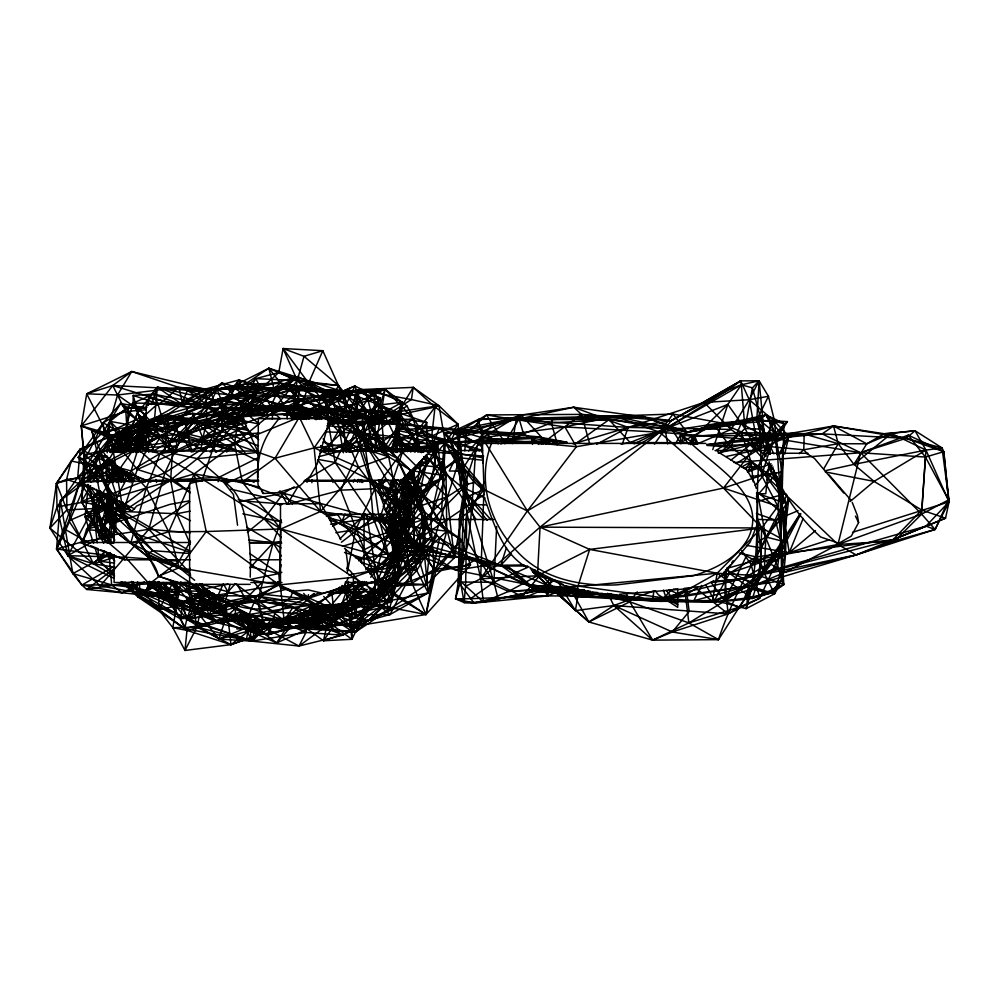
<?xml version="1.0" encoding="UTF-8"?>
<svg xmlns="http://www.w3.org/2000/svg" width="999" height="999" viewBox="0 0 999 999"><rect width="100%" height="100%" fill="white"/><g stroke="black" fill="none" stroke-linecap="round" stroke-linejoin="round"><path stroke-width="1.5" d="M481.543 449.475L475.699 450.574L464.697 485.014L459.503 518.493L460.489 581.306L483.391 602.01L544.43 589.21C599.812 598.826 656.143 601.985 712.299 602.197C736.688 599.65 763.711 601.036 783.815 584.515L777.672 566.92L780.968 538.523L783.978 423.439L765.933 414.922L758.928 419.368L687.087 432.305L670.229 426.61L609.015 419.642L551.411 422.827L518.743 417.457L483.179 430.931L475.699 450.574L471.615 510.252L468.244 542.957L458.329 582.005L455.532 598.801L464.048 602.534L483.391 602.01L508.541 591.433L539.123 590.109L575.624 596.515L660.501 601.373L714.497 600.449L746.203 608.641C760.788 562.562 755.344 513.848 758.478 466.333L787.412 421.603L770.591 420.654L741.233 423.464L687.087 432.305L642.707 416.433L609.015 419.642L552.26 419.48L518.743 417.457L478.321 419.493L456.131 430.032L451.223 440.172L464.697 485.014L460.489 581.306L464.048 602.534L474.1 603.134L547.452 595.953L569.954 586.788M191.059 597.976L251.91 632.092L276.76 642.919L361.151 605.069L361.176 595.804M426.71 454.557L426.698 462.212L420.554 488.661L413.923 500.749M426.71 451.498L426.773 422.44L396.503 411.95L356.918 409.528L323.626 392.22L268.856 368.244L233.691 385.939L210.389 390.559L112.762 385.527L86.726 393.818L81.306 425.924L84.952 468.756L81.518 501.723L103.709 543.206M372.639 596.927L372.652 592.569M339.847 586.888L356.331 606.368L356.231 616.833L354.895 618.206L324.263 628.396L249.076 614.51L200.724 589.785L147.377 554.045L124.226 518.981L106.743 489.173L94.543 464.298L97.877 452.584L110.914 436.6L162.437 416.196L193.581 418.681L239.935 407.929L308.591 383.092L338.436 385.452L396.79 458.066L409.827 469.742L424.65 512.524L430.806 536.925L404.358 567.02L354.895 618.206L314.635 605.057L256.693 595.928L213.661 595.704L158.466 576.173L147.377 554.045L152.872 550.674L189.972 553.483M112.2 497.19L114.161 524.975M257.779 477.709L258.379 418.581L329.782 418.581L317.158 464.023L310.352 475.986L299.313 486.363L277.223 492.682L263.736 493.469L262.749 493.281L261.588 490.546M294.318 616.383L300.974 624.412L323.489 640.771L351.96 639.298L352.073 631.156C380.057 590.796 401.86 546.053 412.013 497.789L402.272 480.282M131.194 445.442L128.097 445.666L119.718 452.51L123.589 434.702L133.117 403.097L133.242 395.429L153.609 394.143L203.209 403.821L221.716 415.384L342.045 391.483L374.225 390.309L402.447 402.185L396.441 452.41L394.493 443.369L423.913 451.698L417.694 452.06M464.048 602.534L465.609 586.301L466.808 512.037L464.685 497.827L460.439 446.903L456.131 430.032L518.743 417.457L523.488 433.778L541.858 444.293M478.321 419.493L482.217 437.762L484.016 489.522L466.808 512.037L480.631 578.808L483.391 602.01L544.43 589.21L575.624 596.515L671.078 598.925L712.299 602.197L744.405 598.301L752.322 598.488L783.815 584.515L780.968 538.523L782.142 472.028L784.128 437.325L765.933 414.922L687.087 432.305L614.56 416.021L478.321 419.493L477.147 425.437L451.223 440.172L464.685 497.827L459.503 518.493L458.329 582.005L474.1 603.134C515.834 590.659 559.989 599.65 602.584 593.381M621.016 444.118L630.132 442.507L680.544 442.694L687.087 432.305L713.973 424.687L741.233 423.464L765.933 414.922C784.315 439.91 772.264 476.024 786.4 503.571C783.503 533.291 791.32 567.207 774.562 593.818L746.203 608.641L749.163 585.839L781.68 580.731L783.815 584.515L759.952 575.836L717.182 573.189L589.647 549.413L540.047 527.16L527.372 510.914L482.217 437.762L456.131 430.032M111.676 497.689L111.314 513.748L114.261 520.966M375.237 579.695L374.725 599.65L334.765 618.306L285.502 629.994L259.303 634.665L230.956 644.642L184.977 650.461L172.815 627.672L158.966 609.852L145.217 594.355L149.488 581.243M807.679 454.32L803.783 449.775L804.183 434.003L833.541 426.011L884.277 433.741L905.993 438.361L942.045 447.927L943.793 451.673L949.05 501.835L945.541 518.206L892.969 539.685L742.057 578.858L652.809 599.887L531.743 587.512L474.562 560.414L392.719 543.706L500.761 565.297L547.227 585.389L571.041 591.808L584.54 589.86M272.377 419.243L272.615 410.177L255.769 378.646L221.378 407.267L194.106 420.329L155.519 429.607L110.914 436.6L91.733 430.781L106.743 489.173L115.634 531.793L149.725 558.191L179.258 567.732L279.171 584.939L354.895 618.206L384.802 596.815L420.242 561.251L425.137 529.158L424.65 512.524L396.79 458.066L378.758 440.072L361.95 414.173L308.591 383.092L278.783 372.502L255.769 378.646L239.935 407.929L234.515 443.968L242.345 482.142L280.906 528.983L353.296 577.322L384.802 596.815L398.514 561.251L402.485 523.913L409.827 469.742L378.758 440.072L334.478 418.569L299.313 417.132L234.515 443.968L194.181 473.888L116.933 496.765L106.768 517.932C118.019 543.319 151.636 547.377 158.466 576.173L200.724 589.785L284.128 620.466L356.331 606.368L372.902 607.28L404.358 567.02L425.674 541.583L430.806 536.925L421.228 512.524L396.79 458.066L364.485 442.132L352.285 425.786L338.436 385.452L322.814 350.699L283.092 348.539L278.783 372.502L239.935 407.929L221.378 407.267L193.581 418.681L138.224 448.414L106.269 464.373L106.743 489.173L149.725 558.191L147.377 554.045L189.036 572.702L190.709 575.149M400.661 521.853L398.838 574.2M113.137 543.456L110.864 541.321L111.963 505.457L105.045 493.606M115.634 531.793L116.933 496.765L106.269 464.373L91.733 430.781L122.24 436.938L138.224 448.414L160.115 453.534L194.181 473.888L280.906 528.983L279.171 584.939L256.693 595.928L249.076 614.51L200.724 589.785L196.541 583.678M396.178 452.435L397.277 416.233L402.447 402.185L379.645 405.045L340.809 427.235L326.835 450.437L324.475 452.335M120.479 518.693L120.941 506.406L122.365 501.973M539.123 590.109L717.182 573.189L752.322 598.488L759.952 575.836L761.738 527.971L777.896 506.343L782.142 472.028L775.099 433.241L765.933 414.922M250.225 577.16L250.574 560.764L249.263 539.984C245.479 519.368 243.656 494.617 224.201 482.03C213.586 477.784 200.424 480.644 189.61 483.591L189.61 584.353L250.237 584.353M769.705 454.37L769.867 450.512L715.034 450.512M114.211 525.736L111.089 515.509L106.231 508.104L106.818 494.805M336.513 604.645L361.151 605.069L361.563 595.904M530.182 567.782L532.679 571.74L588.861 621.977L652.634 640.134L718.493 639.635L757.891 578.009L764.36 570.104L765.833 536.962L757.542 493.331M496.653 526.498L493.931 582.292L497.839 597.664L524.5 597.639L544.43 589.21L547.452 595.953L551.223 579.632M107.005 542.844L81.518 501.723L84.078 454.632L81.306 425.924L112.762 385.527L131.731 371.528L210.389 390.559L280.544 383.092L355.482 395.567L400.187 413.286L421.541 452.697M164.997 451.835L165.572 441.258L168.843 423.551L246.778 423.551M281.456 520.029L273.139 542.869L257.467 601.685L264.535 626.41L355.681 631.93L426.286 584.602L454.37 557.904L441.695 509.852L445.304 442.632L438.973 405.694L413.236 387.375L358.079 389.685L286.238 408.641L202.697 437.649L173.551 451.76M465.609 586.301L480.631 578.808L508.541 591.433L537.425 575.786L540.047 527.16L659.727 432.267L672.976 414.036L721.028 422.952L760.364 440.372L775.099 433.241L784.128 437.325L780.044 484.315L781.68 580.731L769.168 593.543L744.405 598.301L749.163 585.839L774.562 593.818L785.451 553.171L780.044 484.315L758.478 466.333L730.694 447.302L713.973 424.687L680.544 442.694L670.229 426.61L642.707 416.433L614.56 416.021L552.26 419.48L512.962 419.093L482.217 437.762L460.439 446.903L451.223 440.172L483.179 430.931L523.488 433.778L551.411 422.827L552.26 419.48L642.707 416.433M757.242 502.022L756.668 492.557M95.092 481.431L78.209 457.417L103.284 422.777L120.654 403.484L128.359 408.042L126.723 436.725L121.516 451.348M272.39 414.985L272.665 410.352M273.476 396.428L273.938 388.698L268.856 368.244L245.055 384.178L234.715 388.424L224.787 405.169M607.692 593.256L613.811 605.531L652.634 640.134L688.873 622.914L724.637 601.011L726.473 570.304M573.114 443.906L628.134 427.422L670.991 420.791L740.646 380.881L759.115 380.794L756.792 419.942L765.271 451.386M190.297 544.155L176.773 513.748L170.667 480.007L172.39 453.309L194.106 420.329L193.581 418.681L160.115 453.534L131.081 470.916L116.933 496.765L106.743 489.173M347.177 570.466L347.627 563.523L345.766 549.35M464.81 450.924L465.934 433.816L486.638 414.935L581.53 414.385L670.991 420.791L728.571 389.81L741.32 384.79L759.115 380.794L768.431 396.291L774.662 421.403L776.91 454.607M734.003 462.562L860.651 452.759L908.216 435.152L925.436 457.067L921.627 514.11L894.892 540.821L856.143 554.92L755.881 584.702L683.903 596.415L652.809 599.887L605.182 594.68L526.798 584.403L456.131 570.242L392.607 544.942M277.859 581.705L277.023 584.552L263.299 594.33L258.354 600.674L264.535 626.41L303.821 626.848L355.681 631.93L360.302 624.45L365.422 603.221L376.96 581.98L388.511 555.307L379.32 519.667L374.925 488.723L361.101 445.729L356.056 419.006L358.079 389.685L411.426 399.563L438.973 405.694L458.054 424.263L460.926 454.345L467.669 483.641L454.37 557.904L429.145 555.169L388.511 555.307L355.731 529.52L329.47 519.88M825.299 470.691L853.945 464.385L866.757 443.818L884.277 433.741L915.084 430.731L925.948 450.087L921.765 510.039L892.969 539.685L789.235 552.697L719.268 576.71M393.069 545.466L396.203 501.96L396.153 480.257M311.875 482.717L312.1 479.695M397.265 561.363L401.061 553.159L403.084 525.924L389.885 480.694M769.193 461.713L765.783 493.731L756.443 493.731M396.316 452.435L398.489 425.249L402.447 402.185L357.23 426.873L346.016 452.335M766.196 456.181L758.328 449.562L749.262 399.725L740.646 380.881L670.991 420.791L573.713 407.255L457.979 431.968L445.142 433.104L441.895 470.604L460.514 486.113L490.871 519.617M107.18 452.784L109.94 421.353L133.117 403.097L153.609 394.143L188.299 407.367L247.627 408.866L298.951 405.307L342.045 391.483L374.238 416.908L398.489 425.249L400.124 451.323M133.242 452.16L153.821 426.91L157.367 387.25L254.708 397.427L308.017 411.988L325.387 418.531L333.728 424.388M131.593 582.18L139.935 593.381L187.899 619.867L219.006 639.085L251.723 641.121L299.013 646.028L305.981 632.442L307.192 619.193M474.1 603.134L455.532 598.801L460.489 581.306L466.808 512.037M290.197 617.582L294.405 619.08L334.765 618.306L391.72 601.823L397.465 573.726L406.893 548.688L410.739 508.091L403.009 480.319M305.269 419.105L358.079 389.685L390.447 412.849L445.304 442.632L460.926 454.345L429.145 555.169L426.286 584.602L395.679 585.726L372.739 581.793M319.618 419.043L320.379 411.363L286.238 408.641L229.208 417.607L198.052 423.738L174.026 417.57L144.031 423.089L118.956 432.33L80.195 449.125L71.204 461.014L56.468 483.291L49.95 528.121L67.82 555.681L100.212 585.889L214.51 606.655L257.467 601.685L312.3 605.669L365.422 603.221L389.373 609.34L395.679 585.726L414.36 543.019L441.695 509.852L467.669 483.641L445.304 442.632L362.412 433.116L326.91 431.905M137.587 581.78L136.95 587.986L121.915 592.757L86.651 589.447L81.93 585.027L72.827 573.588L56.568 549.013L60.402 500.399L79.52 482.442L110.914 460.864M93.544 543.369L85.04 516.658L88.449 484.515M231.993 614.572L253.858 626.086L276.76 642.919L290.522 621.328L291.034 616.795M653.808 591.008L652.809 599.887L526.798 584.403L474.562 560.414L392.757 544.38M373.888 513.923L391.146 531.543L414.36 543.019L454.37 557.904L447.152 496.89L431.743 436.088L435.015 407.068L413.236 387.375L396.216 415.372L361.101 445.729L340.834 490.147L376.96 581.98L389.373 609.34L360.302 624.45L303.821 626.848L312.3 605.669L344.293 587.887L376.96 581.98L426.286 584.602L414.36 543.019L409.852 484.89L406.805 476.161M149.425 581.805L162.887 598.239L164.698 597.727L166.508 582.504M788.723 499.725L783.678 541.495L764.36 570.104L724.637 601.011L710.988 582.217M135.689 451.748L144.156 432.417L146.378 417.42M255.657 617.532L252.672 641.221L184.653 628.633L137.762 596.828L121.878 582.142M168.107 451.848L169.268 442.682L188.299 407.367L221.903 382.879L256.993 393.331L300.637 399.962L328.097 399.812L374.225 390.309L379.645 405.045L395.229 436.925L395.941 452.372M462.712 469.33L460.514 486.113L469.567 504.433L484.078 519.767M366.533 451.423L368.119 439.448L379.645 405.045L397.277 416.233L395.229 436.925L390.821 451.81M404.483 477.497L398.126 525.062L393.643 549.363M113.049 482.667L115.522 464.298M176.573 405.057L112.762 385.527L125.849 411.6L128.097 445.666L126.261 451.585L144.156 432.417L146.378 415.984M195.692 594.168L193.731 607.817L187.899 619.867L251.723 641.121L305.981 632.442L342.782 635.189L368.656 620.429L428.234 592.894L439.61 537.899M116.758 481.918L119.006 466.583M374.887 451.423L385.015 389.223L329.857 391.77L264.148 387.774L205.757 388.961L143.107 424.987L115.047 434.765L79.52 482.442L56.568 549.013L81.93 585.027L121.915 592.757L175.849 598.364L177.385 605.731L212.887 608.94L261.114 624.924L276.86 626.473L318.169 616.42L352.772 600.212L385.227 587.337L411.963 583.154L434.115 569.492L461.526 539.897L430.644 517.382L417.732 505.344L394.78 498.626L377.897 480.332M413.236 387.375L411.426 399.563L390.447 412.849L362.412 433.116L330.532 451.848M107.492 542.507L113.299 504.682M108.729 496.653L104.121 525.774L110.814 543.431M292.108 419.418L297.615 376.561L334.69 394.692L342.769 411.675L345.504 448.314L342.632 451.723M183.142 602.147L180.457 618.818L184.653 628.633L242.957 614.81M512.312 443.668L516.171 419.792L521.266 415.072L573.713 407.255L628.134 427.422L731.056 429.445L758.328 449.562L788.823 436.313L774.662 421.403L749.262 399.725L704.07 402.435L628.134 427.422L596.553 444.343M111.176 481.418L113.174 469.542L115.584 463.936M701.623 585.426L693.818 600.699L712.299 602.197L717.182 573.189L761.738 527.971L780.968 538.523L785.451 553.171L756.106 556.893L739.41 553.146M579.07 589.285L575.362 610.639L613.811 605.531L728.071 613.898L759.727 598.251L782.692 548.314L800.811 513.886M286.701 617.632L259.303 634.665L230.956 644.642L186.975 630.381L172.815 627.672L180.831 581.893M392.145 423.576L393.256 417.507L396.503 411.95L400.187 413.286L397.152 428.171M303.634 612.375L350.774 626.897L386.076 590.372L388.037 579.745M392.07 543.843L406.943 527.484L414.198 489.06L437.737 444.006L397.215 426.473M200.724 449.812L206.443 420.804L264.148 387.774L300.287 388.461L365.834 392.132L385.015 389.223L407.13 406.131L413.449 418.668L432.604 446.578L435.889 466.795L417.732 505.344L403.084 525.924L411.963 583.154L426.011 614.522L350.774 626.897L303.496 612.012M365.422 603.221L344.293 587.887L345.467 581.905M347.227 572.927L355.731 529.52L374.925 488.723L435.015 407.068L438.973 405.694L390.447 412.849L327.959 423.701M113.786 566.47L81.93 585.027L111.651 584.89L136.95 587.986L175.849 598.364L177.322 591.033M251.224 615.459L246.328 639.722L196.915 627.097L172.815 627.672M306.506 419.48L308.017 411.988L212.612 399.8L157.367 387.25L148.814 398.039L147.802 405.519L148.814 398.039L184.403 405.182M392.295 451.985L395.629 435.614M149.65 581.643L145.217 594.355L172.889 606.58L228.247 620.092L258.753 623.289L285.502 629.994L294.405 619.08L327.023 610.327L374.725 599.65L391.72 601.823L391.196 579.408M114.848 540.147L104.52 526.436L110.864 496.366M608.816 593.868L652.809 599.887L755.881 584.702L761.488 558.803L756.68 514.16M116.708 465.859L115.072 473.276L120.979 482.192M218.107 481.693L219.081 477.272L257.717 457.904M388.324 534.003L406.531 513.199L416.695 484.44L422.265 459.14M124.101 481.755L127.16 471.953M150.062 581.68L148.726 586.126L166.983 595.529L186.975 630.381L184.977 650.461L196.915 627.097L205.27 589.597M378.596 479.995L395.554 517.544L404.383 548.239L379.083 597.24L352.073 631.156L323.489 640.771L328.946 616.308L362.687 581.992M323.489 640.771L333.678 626.011L346.266 591.833L348.601 581.406M110.814 496.278L104.121 525.774L114.123 536.201M788.199 497.639L784.252 514.935L783.678 541.495L757.891 578.009L724.637 601.011L738.973 607.217L759.727 598.251L751.173 564.672L741.645 550.724M323.726 596.478L350.774 626.897L352.772 600.212L426.011 614.522L434.115 569.492L430.644 517.382L443.818 459.965L428.721 453.983M759.952 575.836L777.672 566.92L761.738 527.971L589.647 549.413L578.021 586.063L575.624 596.515L583.99 595.342L582.117 589.76M784.739 454.158L788.823 436.313L779.22 453.546M390.834 541.183L394.268 526.348M108.429 543.056L99.076 535.764L108.491 495.367M111.626 481.893L117.145 465.796M111.351 481.506L115.397 464.21M355.344 598.95L353.134 608.291L309.64 608.291M314.573 606.318L333.678 626.011L351.96 639.298L365.934 610.464L379.083 597.24L383.791 577.297L412.013 497.789L401.161 479.37M281.131 564.81L279.033 573.551L284.128 620.466L313.823 593.993M727.197 568.306L761.488 558.803L784.889 572.327L837.961 544.505L860.651 452.759L905.993 438.361L915.084 430.731L942.045 447.927L949.05 501.835L935.114 529.458L856.143 554.92L784.889 572.327L755.881 584.702L742.057 578.858L712.549 581.406M748.413 472.402L751.061 461.813L741.32 432.754L692.919 436.413L680.594 434.915L675.374 443.956M114.573 575.948L93.456 563.823L66.896 509.927L66.571 479.408L71.204 461.014L129.133 473.251L150.025 481.868M384.802 596.815L382.629 589.847L420.242 561.251L398.514 561.251L320.554 511.463L275.05 458.241L234.515 443.968L160.115 453.534L146.304 487.987L106.768 517.932L130.807 542.944L168.744 531.78L206.231 531.543L279.171 584.939L314.635 605.057L324.263 628.396L356.231 616.833L372.902 607.28L382.629 589.847L413.124 556.93L424.65 512.524L421.228 512.524L411.888 522.477L392.52 567.382L356.331 606.368L324.263 628.396L293.057 607.33L256.693 595.928M114.336 528.921L107.605 518.543L112.225 501.073M758.079 450.537L763.736 429.245L759.115 380.794L752.422 387.849L744.942 428.496L721.765 451.436M390.447 412.849L286.238 408.641L233.441 417.257L192.382 413.424L144.031 423.089L139.96 430.094L135.514 446.628L98.002 499.488L67.82 555.681L114.086 578.309M356.331 606.368L404.358 567.02L392.52 567.382L373.139 517.844L369.93 479.97L352.285 425.786L326.361 411.301L297.29 380.519L283.092 348.539L304.008 356.306L322.814 350.699L308.591 383.092L299.313 417.132L275.05 458.241L242.345 482.142L194.181 473.888L168.744 531.78L179.258 567.732L194.68 580.269M258.429 445.879L194.106 420.329L162.437 416.196L122.24 436.938L110.914 436.6L94.543 464.298L101.736 504.308L123.127 511.488L170.667 480.007L197.402 458.628L222.078 431.693L221.378 407.267L272.615 410.177L297.29 380.519L304.008 356.306L338.436 385.452L364.485 442.132L411.888 522.477L425.674 541.583L413.124 556.93L420.242 561.251M417.757 465.134L435.889 466.795L443.818 459.965L446.078 475.736L446.778 531.218L435.601 571.528L426.011 614.522L386.076 590.372L374.9 581.868M97.877 452.584L106.269 464.373L131.081 470.916L146.304 487.987L130.807 542.944L179.258 567.732L206.231 531.543L194.181 473.888M190.247 583.678L149.263 583.953L100.212 585.889L148.801 529.295L164.885 472.852L179.808 441.183L198.052 423.738L192.382 413.424L174.026 417.57L139.96 430.094L118.956 432.33L77.71 477.522L57.018 506.943L49.95 528.121L93.456 563.823L115.01 567.22M491.458 443.406C476.598 481.081 489.922 524.063 517.782 552.072C543.031 579.358 581.43 586.488 616.97 584.852L693.693 575.661C714.922 569.03 737.774 558.104 748.513 537.499C768.069 495.766 715.209 466.658 691.121 443.406M292.22 416.695L300.287 388.461L329.857 391.77L365.834 392.132L374.35 423.926L413.449 418.668L420.479 450.711L423.226 451.798M107.967 481.893L84.952 468.756L106.543 432.992L117.557 395.017L131.731 371.528L178.883 387.475L210.389 390.559L245.055 384.178L280.544 383.092L296.403 395.729M190.322 568.356L189.036 572.702L152.872 550.674L101.736 504.308L124.226 518.981L152.872 550.674M259.265 432.979L202.697 437.649L144.031 423.089L80.195 449.125L77.71 477.522L98.002 499.488L101.461 536.7L125.499 557.242L149.263 583.953L214.51 606.655L225.05 601.86L230.182 584.452M135.265 452.597L144.031 423.089M395.979 557.105L410.739 508.091L396.203 501.96L378.908 491.97L382.442 480.069M227.859 423.676L245.504 411.476L247.652 404.295C295.617 410.639 346.203 404.857 391.633 424.051M347.065 423.401L355.482 395.567L268.856 368.244L280.544 383.092L265.334 395.691M404.882 499.825L405.756 496.965M120.504 452.485L115.047 434.765L142.57 428.009L167.545 414.66L205.757 388.961L238.786 379.995L276.885 393.456L300.287 388.461L374.35 423.926L385.015 389.223L413.449 418.668L397.552 430.494M387.013 531.743L396.203 501.96L383.379 521.428M112.075 497.44L108.866 507.792L114.56 531.83M116.646 482.642L121.229 467.857M131.081 470.916L138.224 448.414L162.437 416.196L137.288 469.468L123.127 511.488L133.566 533.204L190.247 552.36M226.748 614.76L219.006 639.085L263.037 627.01L324.488 627.297L368.656 620.429L390.047 614.535L428.234 592.894L423.888 549.525L420.554 488.661L410.851 471.366M395.154 490.759L384.927 522.714L406.943 527.484L430.207 488.186L441.745 478.409L437.737 444.006L408.466 448.826L393.906 441.97M460.439 446.903L463.561 467.557L484.016 489.522L480.631 578.808L540.047 527.16L723.513 488.061L761.613 475.424L775.099 433.241L758.928 419.368L721.028 422.952L659.727 432.267L576.411 446.703L482.217 437.762L463.561 467.557L464.685 497.827L484.016 489.522L527.372 510.914L659.727 432.267L760.364 440.372L761.613 475.424L777.896 506.343L780.968 538.523M116.458 498.926L98.776 507.904L86.538 529.532L82.592 541.795L56.568 549.013L68.794 520.804L79.52 482.442L86.413 481.493L117.745 466.371M129.021 481.293L131.406 473.901M339.523 604.008L327.247 619.979L254.608 624.487L251.91 632.092L197.128 593.756M506.481 547.552L500.761 565.297L531.743 587.512L547.227 585.389L584.527 590.546M370.691 577.272L375.824 571.416L402.547 489.685L401.96 480.482M392.307 545.379L398.501 537.112L414.198 489.06L441.745 478.409L429.87 459.478L424.513 456.818M143.906 441.808L142.27 425L146.378 412.487M319.668 592.632L275.362 612.025L267.869 634.852L219.218 623.289L162.887 598.239L159.166 581.743M151.598 404.57L157.367 387.25L205.632 405.419L245.392 423.201M712.774 449.612L727.846 404.445L741.32 384.79L740.646 380.881L728.571 389.81L665.059 428.896L634.215 443.793M335.851 532.729L355.731 529.52L379.32 519.667L402.422 452.272L396.216 415.372L358.079 389.685M201.761 481.243L215.896 440.284L229.208 417.607L233.441 417.257L202.697 437.649L193.194 451.86M390.771 538.174L398.501 537.112L412.575 496.953L441.745 478.409M622.489 443.568L628.134 427.422L516.171 419.792L486.638 414.935L457.979 431.968L458.541 457.629L460.514 486.113L487.162 520.404M195.317 595.204L186.963 618.631L184.653 628.633L138.861 595.192L123.701 582.192M552.235 444.168L553.271 441.321L566.858 442.182L537.512 436.75L383.304 422.552L328.958 422.24L331.468 424.088M391.371 452.497L394.355 444.08L397.764 428.896L397.964 423.551L327.497 423.551M381.393 518.656L403.084 525.924L430.644 517.382L446.078 475.736L426.049 456.156M535.314 570.117L532.679 571.74L588.861 621.977L613.811 605.531L672.339 631.992L718.493 639.635C735.114 588.548 765.396 543.656 786.812 494.73M162.862 582.517L167.295 595.729L192.869 605.606L235.439 618.081L267.869 634.852L328.946 616.308L379.083 597.24L396.541 551.535L399.612 531.755L386.451 514.535M122.178 452.734L137.263 413.549L157.367 387.25L181.581 404.046L187.475 390.234L212.612 399.8L243.806 416.845M196.865 608.291L203.821 590.272M293.319 590.384L290.634 597.34C263.474 620.117 222.889 606.368 200.312 583.691M413.823 495.417L426.698 462.212L424.125 456.868M332.555 526.198L342.108 521.278L344.955 514.06M357.442 482.292L358.579 479.408M410.801 452.135L415.771 439.473L426.773 422.44L393.256 417.507L356.918 409.528L355.482 395.567L323.626 392.22L233.691 385.939L210.389 390.559L183.691 404.982M756.568 526.073L750.187 542.132L725.836 571.178L715.571 581.118M132.105 452.435L143.107 424.987L167.545 414.66L206.88 424.063L238.786 379.995L264.148 387.774L336.188 412.462L382.742 452.385M381.518 424.737L383.254 420.417L292.245 407.879L245.504 411.476L234.827 410.077M803.159 518.456L789.235 552.697L742.057 578.858L711.3 582.417M257.767 617.832L251.91 632.092L209.64 600.774L195.804 594.929M428.047 452.397L430.869 448.701L439.36 428.121L482.742 444.867M407.28 451.698L408.466 448.826L396.366 435.189M261.438 620.529L252.672 641.221L186.963 618.631L137.762 596.828L138.861 595.192L157.417 585.127L180.457 618.818L226.96 614.41M114.623 556.256L56.568 549.013L65.859 529.782L85.202 484.328M103.933 492.594L94.231 515.347L97.215 542.844M108.179 482.629L115.447 465.571M353.346 482.255L354.558 479.42M120.404 452.734L137.263 413.549L153.821 426.91L162.762 432.48M108.966 542.582L96.953 516.371L106.493 494.118M348.364 577.422L344.88 585.514L335.152 590.546L322.34 593.219L308.216 589.897L292.083 591.321L280.494 587.774L280.494 503.708L320.791 503.708L340.884 539.622M413.124 556.93L425.137 529.158L409.827 469.742L388.636 456.768L334.478 418.569L330.082 409.215L308.591 383.092L283.092 348.539M308.541 594.655L306.681 598.901L225.05 601.86L184.203 591.121L144.942 593.394L121.104 581.73M370.879 452.035L357.23 426.873L342.045 391.483L288.936 385.739L256.993 393.331L221.716 415.384L208.941 444.093L204.296 451.66M361.151 605.069L365.572 595.142M97.128 482.455L108.267 458.154M484.203 482.28L471.615 510.252L459.503 518.493L468.244 542.957L493.931 582.292L524.5 597.639M350.562 423.564L356.918 409.528L400.187 413.286L373.601 418.718L362.824 424.15M715.871 450.699L741.32 432.754L822.177 433.878L905.993 438.361L908.216 435.152L943.793 451.673L948.551 499.912L935.114 529.458L894.892 540.821L837.961 544.505L761.488 558.803M125.137 582.017L144.942 593.394L149.263 583.953L179.096 561.138L190.422 541.133M388.399 580.494L385.227 587.337L373.476 590.584M352.285 425.786L335.127 462.487L304.732 480.581M275.062 619.43L267.869 634.852L328.946 616.308L352.073 631.156M689.66 443.381L692.919 436.413L822.177 433.878L860.651 452.759L921.627 514.11L935.114 529.458L925.961 526.136L742.057 578.858L856.143 554.92L945.541 518.206L921.765 510.039L874.063 481.393L853.945 464.385L838.236 443.693L833.541 426.011L778.246 435.414L707.117 444.468M327.472 426.773L342.769 411.675L354.82 386.039L380.144 398.002L384.116 450.424L381.805 452.485M378.908 491.97L384.852 479.333M780.519 453.896L788.823 436.313M227.672 424.263L237.175 404.233L146.254 404.233L146.254 451.873M84.191 482.18L79.52 482.442L98.776 507.904L82.592 541.795L85.452 542.807M724.637 601.011L746.678 555.332M455.744 457.604L449.25 471.016L466.521 471.016M266.034 415.634L276.885 393.456L264.148 387.774L143.107 424.987L171.453 449.562L173.214 452.048M215.597 595.716L212.675 594.605L209.64 600.774L225.986 609.402M383.191 506.418L396.291 480.007M90.934 482.142L88.936 479.92L85.065 459.365L103.284 422.777L128.359 408.042L146.99 407.305M111.014 452.659L122.677 429.27L155.007 417.757L297.615 376.561L288.636 384.74L246.054 405.931L184.765 421.978L140.946 447.227L129.833 452.048M718.293 453.196L730.694 447.302L769.38 439.11L775.711 439.91L783.978 423.439L770.591 420.654L769.38 439.11L758.478 466.333L747.04 470.791M209.565 404.47L217.195 389.348L273.938 388.698L278.946 396.578M690.734 444.705L694.842 436.6L727.846 404.445L744.942 428.496L756.992 450.649M172.952 582.367L158.966 609.852L186.975 630.381L228.247 620.092L250.799 615.821M382.255 518.481L384.39 514.31M385.801 511.525L402.135 479.557L406.531 513.199L383.703 522.327M378.808 491.558L384.478 480.507M696.628 444.205L731.056 429.445L749.262 399.725L759.115 380.794M216.109 423.414L238.786 379.995L254.333 415.384M390.921 579.657L370.467 598.351L297.24 615.284L390.047 614.535L423.888 549.525L436.151 534.253M105.757 455.569L99.675 456.206L86.413 481.493L60.402 500.399L72.827 573.588L111.651 584.89L121.915 592.757L144.368 581.843M292.457 616.745L285.502 629.994L278.209 618.93M104.52 526.436L113.749 509.89M335.664 604.32L327.247 619.979L290.297 627.459L253.858 626.086M852.247 502.422L857.404 515.584L858.603 522.627L851.335 536.076L838.898 543.269L820.666 537.012C799.874 518.331 783.341 494.805 773.164 468.743M407.317 475.574L394.78 498.626L385.202 509.84M743.181 467.844L758.478 466.333L786.4 503.571L756.106 556.893L729.495 573.251L714.497 600.449L705.893 585.089M138.049 452.435L155.007 417.757L247.814 429.046M113.474 507.317L108.866 507.792L81.518 501.723L90.659 485.614M92.944 481.593L100.562 468.169L110.14 460.339M290.896 416.983L300.637 399.962L288.936 385.739L247.627 408.866L169.268 442.682L140.297 419.28L133.117 403.097L203.209 403.821L256.993 393.331L247.627 408.866L210.165 452.085M443.818 459.965L417.732 505.344L413.723 469.23M437.262 535.089L416.77 570.579L368.656 620.429L339.235 614.56L301.835 613.336M823.813 468.731L838.236 443.693L866.757 443.818L891.433 433.454L915.084 430.731M736.151 463.623L758.328 449.562L774.662 421.403L756.792 419.942L768.431 396.291L749.262 399.725M106.269 464.373L122.24 436.938M113.948 574.8L99.201 561.176L104.645 551.91M227.123 451.698L229.47 447.689L226.486 451.935M546.178 444.093L545.179 441.171L521.266 415.072L505.157 442.482L500.799 443.893M287.6 415.634L292.245 407.879L294.668 413.074L295.654 419.193M800.511 513.673L783.678 541.495L765.833 536.962L757.005 542.832M194.58 423.613L205.632 405.419L212.612 399.8L254.708 397.427L325.387 418.531L356.618 421.728L360.676 423.738M316.134 419.717L320.916 411.85L334.69 394.692L354.82 386.039L367.058 416.995L382.867 452.622M286.463 589.11L306.681 598.901L337.362 616.845L355.681 631.93L382.455 607.492L395.679 585.726L391.146 531.543L409.852 484.89L445.304 442.632L458.054 424.263L435.015 407.068L396.216 415.372L356.056 419.006L320.379 411.363L229.208 417.607L192.382 413.424L202.697 437.649L216.746 451.748M146.241 408.042L120.654 403.484L103.796 431.131L78.209 457.417L119.743 481.768M405.482 503.346L414.198 489.06L405.369 487.187M150.712 451.698L160.539 436.95M298.301 486.101L287.163 504.333L279.945 490.759M118.119 481.58L123.626 472.589M386.888 532.929L416.695 484.44L405.619 476.011M543.531 443.818L545.179 441.171L581.53 414.385L665.059 428.896L694.842 436.6L697.839 443.506M386.963 579.982L374.725 599.65L294.405 619.08M381.556 452.285L398.489 425.249M123.064 451.898L146.191 415.122L117.557 395.017L86.726 393.818L106.543 432.992L118.244 452.023M114.498 528.696L107.605 518.543L113.337 509.502M396.89 564.31L406.893 548.688L402.547 489.685L400.861 480.756M279.27 418.581L279.108 418.593C261.988 438.461 255.519 459.503 258.167 485.352L263.736 493.469M800.311 513.536L757.891 578.009L782.692 548.314L775.399 520.104L756.393 513.474M756.655 517.207L765.833 536.962L784.252 514.935L776.323 481.743L770.516 470.854L773.076 467.033M731.68 562.949L733.141 560.776M314.635 605.057L293.057 607.33L284.128 620.466L235.439 583.691M169.143 582.966L173.102 585.202L175.649 581.48M115.822 465.671L104.52 482.017M125.524 451.511L145.817 421.903L137.263 413.549M114.248 557.43L93.456 563.823L67.82 555.681L57.018 506.943L56.468 483.291L80.195 449.125L127.735 472.564M98.464 490.746L93.269 498.239L99.076 535.764L109.178 542.694M279.083 492.057L373.139 517.844L411.888 522.477L369.93 479.97L364.485 442.132L361.95 414.173L334.478 418.569L314.123 447.864L275.05 458.241M654.507 444.118L670.991 420.791M384.777 451.898L395.229 436.925L368.119 439.448L326.835 450.437L320.629 450.099M362.662 581.48L337.362 616.845L264.535 626.41L312.3 605.669L360.302 624.45M244.917 452.609L220.217 425.249L228.122 414.285L297.615 376.561L247.128 414.223L220.217 425.249L181.119 434.24L128.347 438.411L115.697 452.048M136.601 452.147L146.603 438.411M353.896 589.797L359.84 581.693M626.236 593.543L629.807 601.81L652.634 640.134L672.339 631.992L728.071 613.898L738.973 607.217L782.692 548.314L751.173 564.672M234.84 424.013L254.708 397.427L275.961 415.397M637.262 591.858L629.807 601.81L588.861 621.977L569.967 588.074L532.679 571.74L539.373 572.902L575.362 610.639L558.041 581.818M426.585 454.57L413.474 470.616L403.496 480.257L305.095 480.257M257.58 618.031L261.114 624.924L265.734 618.806M247.377 532.28L264.061 518.731L283.579 493.169L294.156 486.875M381.368 498.963L396.054 479.82M405.407 481.918L423.326 458.541M730.219 565.134L724.075 572.452M109.69 452.272L123.589 434.702L157.892 403.646L188.299 407.367L203.209 403.821L221.903 382.879L252.822 414.66M745.266 469.118L751.061 461.813L837.961 544.505L856.143 554.92M766.832 479.807L773.538 471.391M120.504 467.794L108.591 481.793M430.644 517.382L446.778 531.218L461.526 539.897L435.601 571.528L386.076 590.372L329.383 593.768M672.339 631.992L689.16 611.475L686.288 588.661M522.39 596.366L541.196 573.588M384.128 523.713L416.695 484.44L403.584 480.044M199.425 584.128L213.661 595.704L279.171 584.939L353.296 577.322L398.514 561.251L425.137 529.158L402.485 523.913L320.554 511.463L242.345 482.142M122.927 451.598L142.57 428.009L163.986 431.243M755.232 485.427L772.077 465.197M397.752 479.632L412.013 497.789L395.554 517.544L396.541 551.535L404.383 548.239L381.118 514.173M354.92 581.818L344.355 589.535L327.023 610.327L308.616 610.751M346.566 452.023L362.412 433.116L397.327 452.147M300.499 419.418L306.531 412.325M319.605 396.953L323.626 392.22L330.257 424.1M144.942 593.394L155.107 581.593M328.946 616.308L275.362 612.025L219.218 623.289L192.869 605.606L187.924 591.108L193.806 584.278M206.231 531.543L280.906 528.983L320.554 511.463L358.591 467.357L388.636 456.768L402.485 523.913L358.591 467.357L348.551 443.906L334.478 418.569M272.065 618.831L252.672 641.221L236.813 614.61M756.38 496.515L775.486 474.5M389.373 609.34L382.455 607.492L337.362 616.845L258.354 600.674L257.467 601.685L227.872 591.783L200.787 584.028M108.342 457.742L88.936 479.92L109.178 459.178M113.449 451.91L126.723 436.725L146.353 428.096M276.76 642.919L290.297 627.459L283.391 617.732M337.387 607.779L327.01 619.642L264.723 619.642M300.499 613.586L334.765 618.306L366.583 581.967M550.649 578.483L538.598 592.095L526.798 584.403L506.793 565.659M329.645 593.231L346.266 591.833L355.507 581.443M365.759 569.88L399.612 531.755L362.774 550.437M235.24 583.816L214.51 606.655L184.203 591.121L170.879 581.505M468.643 450.999L492.47 424.55L521.266 415.072M93.456 563.823L104.895 551.323M112.163 543.369L114.248 541.096M107.13 481.506L106.206 462.287L109.366 458.878M131.756 511.351L136.738 505.969L156.443 497.19L182.355 488.661L189.685 488.124M249.987 567.894L273.139 542.869L280.794 541.633M49.95 528.121L66.896 509.927L131.156 506.655M100.424 490.559L93.269 498.239L96.953 516.371L110.652 543.444M511.401 554.008L500.761 565.297L474.562 560.414L456.131 570.242L387.712 530.332M256.006 617.632L246.466 627.747L219.006 639.085L193.731 607.817L185.339 601.186M717.182 573.189L671.078 598.925L660.501 601.373L671.166 590.172M121.503 481.855L123.651 479.62M306.905 482.28L309.066 480.044M228.159 424.375L247.652 404.295L294.668 413.074L308.966 418.906M227.56 604.782L221.041 611.488L209.328 591.321M116.633 451.548L125.15 442.807L146.241 430.294M262.013 582.367L245.704 599.013L219.218 623.289L167.295 595.729L163.848 582.442M115.809 452.36L145.817 421.903M370.317 574.238L376.848 567.594L404.383 548.239L342.108 521.278L328.821 517.857M386.076 590.372L423.201 552.859L446.778 531.218L408.091 473.663M401.473 480.257L430.744 451.048L319.717 451.048M388.511 555.307L447.152 496.89L467.669 483.641M339.897 538.836L365.184 513.861M787.412 421.603L769.38 439.11L741.233 423.464L730.694 447.302L707.891 445.204M396.74 557.33L401.061 553.159L386.863 530.831M320.279 453.171L356.056 419.006M239.81 610.501L251.91 632.092L290.522 621.328L296.079 616.046M354.82 386.039L334.69 394.692L288.636 384.74L218.494 398.826L181.119 434.24L152.26 451.748M370.329 573.863L392.844 552.647L414.36 543.019M427.222 451.623L432.604 446.578L395.666 432.205M358.853 560.889L391.146 531.543L342.532 546.303M223.027 599.625L212.887 608.94L184.74 600.911M396.603 574.462L423.888 549.525L405.219 505.681M799.237 453.708L803.783 449.775L838.236 443.693L804.183 434.003L778.246 435.414L750.249 444.817L719.28 452.922M157.867 405.244L178.883 387.475L217.195 389.348L251.586 407.305M333.828 590.209C312.937 612.025 290.771 621.902 260.564 620.104L232.967 608.279L212.275 592.669M242.52 612.112L235.439 618.081L219.218 623.289L209.291 614.672L164.698 597.727L150.262 581.568M815.521 530.606L789.235 552.697L746.902 545.466M850.161 501.486L874.063 481.393L925.948 450.087L942.045 447.927M279.77 619.143C271.94 627.297 261.176 631.118 249.937 631.006M137.762 596.828L154.57 582.966M925.948 450.087L891.433 433.454L853.945 464.385L925.948 450.087L949.05 501.835L925.961 526.136L892.969 539.685M118.194 452.372L146.428 430.557M177.285 444.767L171.453 449.562L162.587 451.948M180.782 441.895L206.443 420.804L243.519 418.419M308.591 383.092L234.515 443.968L193.581 418.681M188.861 581.705L196.915 627.097L230.956 644.642L262.4 620.354M101.386 491.77L93.269 498.239L109.091 542.532M428.184 451.573L437.737 444.006L430.207 488.186L384.927 522.714L380.669 514.572M730.856 460.214L750.249 444.817L804.183 434.003M114.373 574.175L99.201 561.176L110.252 552.572M483.091 460.264L458.541 457.629L441.895 470.604L454.458 462.262M348.713 574.875L392.52 567.382L425.674 541.583L421.228 512.524L364.485 442.132M229.408 424.013L247.502 409.965M132.205 451.735L128.347 438.411L155.007 417.757L181.119 434.24L240.047 451.973M341.421 542.257L373.139 517.844L335.127 462.487L328.172 421.84M290.984 415.896L294.668 413.074L347.964 411.688L351.348 424.637M144.156 432.417L146.578 430.594M114.885 568.156L86.651 589.447L133.404 581.818M547.227 585.389L554.62 579.845M348.064 451.948L375.549 446.878L395.117 432.317M97.365 490.546L106.231 508.104L116.983 500.212M236.089 614.56L246.466 627.747L263.037 627.01L299.013 646.028L324.488 627.297L339.235 614.56L370.467 598.351L390.047 614.535M365.547 567.782L375.824 571.416L406.893 548.688M314.136 593.468L306.681 598.901L263.299 594.33L225.05 601.86M113.861 532.105L86.538 529.532L123.152 502.959M315.147 419.418L326.361 411.301L338.436 385.452L297.29 380.519L255.769 378.646M365.309 589.435L347.153 602.597L333.004 605.382L313.411 605.943M575.237 443.993L609.015 419.642L630.132 442.507L670.229 426.61M379.083 597.24L376.848 567.594L342.108 521.278L351.948 514.285M455.532 598.801L470.541 598.701L493.931 582.292L528.995 566.795M194.53 405.132L217.195 389.348L223.064 405.144M408.603 474.25L429.87 459.478M707.055 444.78L822.177 433.878L833.541 426.011L905.993 438.361L943.793 451.673L925.436 457.067L860.651 452.759L741.32 432.754M351.548 452.16L355.981 450.911L380.144 398.002L320.916 411.85L246.054 405.931L218.494 398.826L184.765 421.978L191.958 451.985M261.114 624.924L318.169 616.42L335.439 604.607M541.296 443.806L545.179 441.171L552.285 444.255M392.245 544.88L413.661 542.332L484.453 494.318M697.764 587.037L683.903 596.415L668.568 589.697M190.247 573.501L179.096 561.138L125.499 557.242L67.82 555.681L101.461 536.7L148.801 529.295L189.81 501.648M382.954 424.225L393.256 417.507L415.771 439.473L421.553 451.511M204.558 590.059L182.58 602.385L176.598 603.446L176.598 581.593M103.297 481.605L121.915 470.229M382.58 501.573L409.852 484.89L441.695 509.852M376.76 424.325L383.254 420.417L386.276 423.826M203.209 403.821L159.278 430.194L124.688 448.801L116.483 452.023M342.045 391.483L328.097 399.812L353.171 419.88L374.225 390.309L375.562 452.11M184.203 591.121L196.179 584.065M387.55 531.206L398.126 525.062L446.778 531.218M375.849 487L387.974 479.97M667.669 443.918L665.059 428.896L741.32 384.79L752.422 387.849L770.266 454.108M326.998 425.562L340.809 427.235L379.645 405.045M167.295 595.729L162.887 598.239L209.291 614.672L245.704 599.013L287.912 588.911M402.485 521.853L390.509 528.608L386.101 529.845M393.556 445.404L404.408 439.385L423.913 451.698L395.279 439.76M318.831 456.668L361.101 445.729L402.422 452.272L431.743 436.088L458.054 424.263M741.62 466.97L751.061 461.813L753.209 481.83M78.209 457.417L85.065 459.365L126.723 436.725L103.284 422.777L103.796 431.131L114.273 452.023M713.661 581.056L702.247 586.351L684.103 588.386M374.35 423.926L407.13 406.131M404.832 497.19L420.554 488.661L438.149 520.554M111.226 482.342L125.699 474.562L130.282 473.751M72.827 573.588L109.066 554.12L112.013 554.532M504.62 443.768L523.488 433.778M96.428 489.373L104.758 510.939L120.941 506.406L125.037 504.245M167.42 481.893L171.516 479.732M343.781 481.843L347.902 479.67M925.436 457.067L948.551 499.912L921.627 514.11L837.961 544.505M376.386 423.988L383.254 420.417L384.215 423.364L383.254 420.417L328.833 422.727M319.917 605.831L287 622.814L276.798 618.943M113.174 505.606L94.231 515.347L85.04 516.658L110.864 541.321M376.96 581.98L429.145 555.169M145.842 432.192L125.15 442.807L127.098 451.81M518.743 417.457L512.962 419.093L564.922 426.96L576.411 446.703L527.372 510.914L480.631 578.808L537.425 575.786L589.647 549.413M412.575 496.953L430.207 488.186L406.081 476.024M86.726 393.818L131.731 371.528M291.795 418.194L326.061 401.161L365.834 392.132M215.422 452.26L239.161 440.659M246.453 426.049L208.941 444.093L192.083 445.042M268.681 415.347L300.637 399.962L353.171 419.88L328.596 420.267M123.751 472.127L112.675 477.41L113.961 481.793M385.015 389.223L336.188 412.462L289.847 415.447M201.873 583.766L164.698 597.727M660.501 601.373L689.797 587.749M125.162 452.023L162.974 434.528M225.624 483.741L257.829 468.843M397.14 561.913L423.888 549.525L390.522 542.794M278.709 618.369L290.522 621.328L324.375 605.644M190.634 551.473L123.127 511.488L110.914 436.6L137.288 469.468L222.078 431.693M157.18 582.242L148.726 586.126L177.535 590.109M281.868 572.252L279.033 573.551L250.649 579.383M132.13 582.017L139.935 593.381L160.964 583.866M219.593 603.833L186.963 618.631L181.368 602.447M145.767 409.727L125.849 411.6L81.306 425.924L106.543 432.992L146.191 415.122M712.299 602.197L749.163 585.839L769.168 593.543M81.518 501.723L102.26 492.607M368.269 571.353L376.848 567.594L360.839 562.275M143.968 482.242L125.699 474.562L106.206 462.287L111.763 459.877M98.776 507.904L68.794 520.804L82.592 541.795L114.073 536.463M334.69 394.692L295.217 399.775L247.128 414.223L228.122 414.285L181.119 434.24L191.146 451.798M132.143 582.142L136.95 587.986L177.385 605.731L210.177 591.77M153.821 426.91L205.632 405.419L226.798 423.588M85.04 516.658L111.963 505.457L113.511 508.154M798.051 510.714L775.399 520.104L757.142 519.343M158.466 576.173L179.258 567.732M350.974 424.013L356.618 421.728L358.766 423.988M217.832 603.896L180.457 618.818L138.861 595.192L131.681 581.381M57.018 506.943L98.002 499.488L164.885 472.852L215.896 440.284L257.842 460.851M665.059 428.896L727.846 404.445M337.575 588.836L346.266 591.833L372.24 581.768M375.137 580.644L383.791 577.297M66.896 509.927L56.468 483.291L66.571 479.408L129.133 473.251L133.466 481.406M613.811 605.531L654.57 590.671M388.037 534.315L406.943 527.484M214.011 593.543L207.867 594.293L172.889 606.58L158.966 609.852L158.504 582.442M483.528 487.387L458.541 457.629L445.142 433.104L465.934 433.816L492.47 424.55L505.157 442.482L545.179 441.171M217.682 597.065L192.869 605.606L171.965 581.468M196.915 627.097L242.457 611.413M747.502 471.915L771.103 463.823M432.604 446.578L420.479 450.711L375.549 446.878M232.917 410.664L247.165 405.844M379.32 519.667L447.152 496.89L402.422 452.272M86.538 529.532L123.102 517.544M214.623 594.193L217.295 604.62L219.655 603.846M357.729 582.142L306.681 598.901L303.771 593.381M248.788 613.723L235.439 618.081L235.352 609.065M460.489 581.306L458.329 582.005L493.931 582.292L471.615 510.252L464.697 485.014M479.021 450.911L481.93 449.975M828.995 539.897L789.235 552.697L776.972 476.386M852.559 532.317L949.05 501.835L948.551 499.912M556.543 444.518L553.271 441.321L537.512 436.75L531.705 438.573L392.445 444.78M349.55 600.436L374.775 592.519L374.775 581.643M738.973 607.217L688.873 622.914L629.807 601.81L569.967 588.074M719.48 576.373L729.495 573.251L751.186 589.335L774.562 593.818L756.106 556.893M328.072 594.58L344.355 589.535L374.725 599.65L357.18 582.067M775.711 439.91L784.128 437.325M297.19 419.093L320.916 411.85L347.465 389.647L380.144 398.002L367.058 416.995L363.936 427.497L345.504 448.314L323.251 442.182M751.186 589.335L714.497 600.449L749.163 585.839L693.818 600.699M483.391 602.01L497.839 597.664L470.541 598.701M248.788 432.505L208.941 444.093L159.278 430.194L109.94 421.353L124.688 448.801L124.987 451.86M234.34 607.692L221.041 611.488L276.86 626.473L272.527 618.431M721.028 422.952L687.087 432.305L672.976 414.036L614.56 416.021L564.922 426.96L482.217 437.762M56.468 483.291L77.71 477.522L135.514 446.628L179.808 441.183L215.896 440.284L198.052 423.738M756.53 501.673L785.976 493.718M475.012 482.255L460.514 486.113L485.239 498.189M288.649 503.946L340.834 490.147L374.925 488.723M380.444 495.204L402.547 489.685L410.739 508.091M299.013 646.028L342.782 635.189L387.799 601.073L428.234 592.894L416.77 570.579L413.174 550.761M394.593 439.173L439.36 428.121L454.333 442.107L482.554 450.399M155.045 582.792L187.899 619.867L225.212 610.814M146.316 437.749L125.15 442.807L137.175 452.347M367.794 569.767L376.848 567.594M221.716 415.384L159.278 430.194L133.117 403.097M405.756 489.011L392.557 490.072L376.798 486.525M403.184 451.885L445.304 442.632M334.702 604.82L324.275 607.105L321.69 605.931M726.348 456.456L758.328 449.562M200.724 589.785L228.134 584.04M355.507 557.642L361.338 559.078L392.844 552.647M84.952 468.756L84.078 454.632L128.097 445.666L131.081 449.2M238.199 424.2L245.829 422.702M283.978 415.184L294.668 413.074M149.725 558.191L124.226 518.981L94.543 464.298L123.127 511.488L176.773 513.748L190.197 511.126M135.002 474.9L127.397 476.361L115.072 473.276L106.918 455.781M239.785 501.548L283.579 493.169L292.32 504.095M229.383 605.856L212.887 608.94L206.506 590.496M189.173 500.874L170.03 504.345L114.111 522.976L114.111 542.819M170.317 481.63L178.858 480.132M374.3 424.1L383.304 422.552L566.858 442.182M761.613 475.424L782.142 472.028M456.131 570.242L489.722 564.772M249.076 614.51L293.057 607.33M146.928 425.087L142.27 425L103.796 431.131L130.394 452.247M326.448 516.408L341.858 513.948M233.691 385.939L245.055 384.178M330.544 524.2L373.139 517.844M258.354 600.674L214.51 606.655L199.363 583.616M177.098 582.18L160.739 584.378L146.753 582.554M352.447 605.831L387.799 601.073L373.676 589.273M370.204 593.119L374.775 592.519M605.182 594.68L611.313 593.906L605.182 594.68L538.598 592.095L506.968 565.496M117.557 395.017L178.883 387.475L182.817 404.882M750.449 476.523L776.485 473.339M155.519 429.607L172.39 453.309L197.402 458.628L257.617 452.422M99.076 535.764L114.011 534.353M420.504 462.737L426.698 462.212L423.751 456.78M619.655 594.218L690.684 588.498M508.541 591.433L578.021 586.063L671.078 598.925M673.376 589.11L676.448 588.911M143.107 424.987L206.443 420.804L248.614 430.644M537.512 436.75L454.333 442.107L396.578 430.269M107.605 518.543L113.786 518.144M419.43 462.637L426.698 462.212L424.313 458.241M137.288 469.468L170.667 480.007L219.081 477.272L259.578 487.25M176.773 445.891L124.688 448.801L141.334 452.06M87.3 482.017L123.039 480.069M235.127 615.334L235.127 619.642L250.699 618.868M221.703 606.53L226.373 606.318M884.277 433.741L891.433 433.454M290.522 621.328L327.247 619.979L323.077 605.831M778.246 435.414L822.177 433.878M396.591 429.545L439.36 428.121M177.585 595.217L145.217 594.355M197.265 594.617L207.867 594.293L219.768 597.427M430.432 451.048L428.946 451.048M264.747 619.542L274.076 619.343M207.492 405.107L247.652 404.295M330.831 605.844L347.202 602.921L367.257 589.435L335.714 589.435M707.092 445.504L750.249 444.817L803.783 449.775M524.15 564.947L500.761 565.297L413.661 542.332L388.549 534.527M106.206 462.287L113.836 462.237M236.738 628.895L242.894 628.87M177.46 582.33L187.924 591.108L209.266 591.083M247.04 395.991L319.518 395.991L319.518 415.134L289.872 415.134M146.94 441.396L130.557 441.396L130.557 452.185M705.843 443.406L481.331 443.406L482.055 452.597M482.33 450.512L449.25 450.512L473.301 481.118L484.79 491.67M258.866 451.048L102.747 451.048L105.981 456.193L116.933 466.92L126.861 472.639L144.992 480.257L258.604 480.257M764.335 453.246L807.954 453.246M201.686 481.231L80.02 481.231L84.952 484.69L134.64 508.953M221.878 481.231L258.753 481.231M303.821 481.231L375.312 481.231L387.038 514.348L325.911 514.348M405.094 494.667L412.887 494.667L404.845 482.08M493.706 519.492L423.476 519.492C439.273 547.739 474.775 552.971 501.273 565.996M190.534 542.494L80.02 542.494L124.575 559.79L190.297 559.79M249.463 542.494L280.906 542.494M249.588 542.944L281.793 542.957M250.162 559.79L281.169 559.79M527.697 565.996L490.646 565.996L451.448 549.612L440.996 539.398M374.65 580.719L397.789 580.719L397.789 558.841L394.767 549.787A92.008 92.008 0 0 0 370.367 513.111M190.31 582.517L114.111 582.517L114.111 554.72M250.874 582.517L281.968 582.517M345.691 582.517L376.91 582.517L361.963 562.387L344.468 548.439M357.255 596.927L372.677 596.927L372.677 592.245M226.411 608.291L190.035 608.291L189.71 599.575M226.199 615.871L251.473 615.871M235.127 619.642L260.052 619.642L255.944 618.831M265.634 418.581L279.108 418.593M540.047 527.16L761.738 527.971L723.513 488.061L659.727 432.267L614.56 416.021M128.359 408.042L146.254 408.291M272.615 410.177L326.361 411.301L327.647 418.831M486.326 504.907L469.567 504.433L458.541 457.629M391.108 541.408L413.661 542.332L379.857 480.019M394.905 573.613L397.465 573.726L375.824 571.416L366.708 514.61M300.974 624.412L333.678 626.011L304.071 612.362M233.754 445.429L208.941 444.093L229.658 449.925M564.922 426.96L659.727 432.267M597.602 592.519L592.307 592.132M239.373 500.661L282.542 503.983M392.407 448.676L483.641 456.118M98.002 499.488L148.801 529.295L190.334 532.754M290.297 627.459L254.608 624.487L233.691 614.585M680.544 442.694L695.741 444.093M393.706 445.204L430.869 448.701L482.604 457.704M250.949 630.893C241.621 628.746 231.88 626.161 223.764 620.903M229.42 418.643L244.518 420.454M231.868 606.368L217.295 604.62M248.614 539.81L273.139 542.869L281.044 547.864M94.955 547.814L99.201 561.176L114.635 563.111M587.562 590.958L590.596 591.371M198.764 593.044L207.867 594.293L228.247 620.092L230.956 644.642M399.513 549.35L414.185 551.473L414.185 470.317M411.513 470.704L446.078 475.736M398.401 567.857L416.77 570.579L399.525 557.617M359.827 596.79L370.467 598.351M361.95 414.173L330.082 409.215L299.313 417.132L314.123 447.864L320.554 511.463M395.367 437.874L404.408 439.385L395.616 437.287M571.041 591.808L526.798 584.403L531.743 587.512M99.675 456.206L108.816 457.754M318.456 459.478L335.127 462.487L369.93 479.97M242.869 513.798L280.632 521.728M825.336 471.953L874.063 481.393M200.599 591.982L212.675 594.605L216.483 597.327M259.191 424.125L229.208 417.607L258.641 455.244M304.458 419.068L295.217 399.775L367.058 416.995L386.538 452.01M578.221 589.148L565.771 585.714M581.131 589.822L589.872 591.82M465.934 433.816L457.979 431.968L481.605 446.328M320.891 447.515L340.459 452.085M250.387 566.858L279.033 573.551L249.613 553.434M230.769 489.123L262.637 496.715L280.781 505.432M169.343 582.467L173.102 585.202L177.497 586.251M200.949 591.82L212.675 594.605M285.377 617.832L324.488 627.297L342.782 635.189L318.219 618.756M222.165 480.831L227.622 482.167M238.274 499.4L246.441 501.398L257.168 506.181L281.718 522.689M537.425 575.786L578.021 586.063M329.907 419.717L346.478 424.1M229.683 417.594L245.854 422.515M389.223 424.188L383.304 422.552L385.864 424.325M396.615 426.223L454.333 442.107L553.271 441.321L555.094 443.668M280.906 528.983L398.514 561.251M139.96 430.094L179.808 441.183L174.026 417.57M338.361 587.849L344.355 589.535M157.305 451.898L140.946 447.227L122.677 429.27L128.347 438.411M401.198 479.87L416.695 484.44M122.914 480.444L112.675 477.41L113.174 469.542L108.304 459.965L112.025 461.363M390.621 527.572L448.526 545.516M344.518 552.447L392.52 567.382M220.217 425.249L258.416 437.325M66.571 479.408L94.68 488.723M174.563 451.823L169.268 442.682L157.892 403.646L133.242 395.429L148.839 452.397M777.896 506.343L723.513 488.061L760.364 440.372L758.928 419.368M757.367 493.331L786.4 503.571M291.87 414.947L303.446 419.105M245.504 411.476L255.781 415.172M413.598 516.783L426.298 521.466M357.23 426.873L298.951 405.307L288.936 385.739M120.654 403.484L142.27 425L146.591 426.598M219.056 608.391L225.874 610.926M226.86 422.352L231.106 424.076M367.782 479.807L412.013 497.789M90.747 545.704L97.877 548.638M100.737 549.812L125.012 559.79M105.082 494.08L120.941 506.406L132.13 511.101M223.764 619.18L224.713 619.567M81.306 425.924L128.097 445.666M451.223 440.172L475.699 450.574M278.783 372.502L297.29 380.519M563.199 584.602L530.307 567.956M358.591 467.357L314.123 447.864L348.551 443.906L388.636 456.768L378.758 440.072M275.362 612.025L245.704 599.013L237 584.415M340.809 427.235L368.119 439.448M113.811 524.1L94.231 515.347L89.86 486.076M278.896 620.367L305.981 632.442M248.576 479.807L254.158 482.305M173.102 585.202L176.448 586.738L171.478 583.241M226.723 611.276L194.605 595.666M281.069 586.5L273.064 582.067M725.599 569.805L755.881 584.702M206.244 451.248L188.998 442.769L176.598 441.133L176.598 452.46M408.466 448.826L415.159 452.16M176.773 513.748L190.459 520.691M352.073 451.723L345.504 448.314L350.212 452.335M258.454 410.901L266.708 415.209M118.831 519.692L106.231 508.104L122.815 516.77M321.79 419.205L308.017 411.988L317.919 419.33M328.671 422.802L331.418 424.25M236.888 615.147L254.608 624.487L240.634 614.535M226.523 611.688L216.97 606.655L193.631 599.7L191.184 597.852M833.541 426.011L866.757 443.818M718.493 639.635L688.873 622.914L684.702 589.223M65.859 529.782L88.811 542.707M103.659 551.073L109.066 554.12L114.835 561.126M717.594 451.66L746.653 469.68L754.245 482.042L756.255 488.336M740.759 552.834L757.479 561.9L757.479 492.732M246.616 527.16L273.139 542.869L281.306 555.943M680.794 443.768L680.594 434.915L695.379 444.118M170.067 582.779L176.448 586.738L169.892 582.554M431.743 436.088L460.926 454.345M234.715 388.424L247.914 396.69M806.368 453.246L814.372 458.304L843.693 493.019M341.658 586.226L344.293 587.887M170.667 480.007L190.322 492.544M773.438 469.742L776.323 481.743L781.243 484.902M128.109 481.693L115.072 473.276L121.578 481.955M106.231 508.104L121.853 518.244M169.093 583.329L176.848 588.498M135.127 481.593L127.397 476.361L116.621 465.522M526.186 567.045C502.322 553.184 493.981 523.838 485.027 499.55M385.489 510.277L395.554 517.544L391.983 480.432M118.107 521.466L104.758 510.939L114.423 532.03M154.907 582.779L175.849 598.364M342.769 411.675L363.936 427.497L370.392 452.435M187.475 390.234L207.043 404.957M227.822 420.616L232.717 424.3M125.849 411.6L146.353 427.21M320.667 445.679L329.033 452.559M190.185 492.632L164.885 472.852L118.956 432.33M163.774 584.14L176.96 594.555M319.58 414.21L325.674 419.068M328.109 421.016L331.768 423.938M247.128 414.223L259.091 423.751M694.68 587.175L728.071 613.898L724.175 572.027M538.923 444.493L531.705 438.573L532.492 444.368M84.078 454.632L100.562 468.169L103.434 481.88M321.478 445.654L328.596 451.598M346.903 568.156L350.262 570.941L359.677 582.517M380.419 514.56L413.661 542.332M288.636 384.74L320.916 411.85L355.981 450.911L384.116 450.424L367.058 416.995L372.527 451.76M758.441 492.832L784.252 514.935L775.149 473.176M233.217 479.67L235.564 481.668M498.251 443.906L477.147 425.437M197.402 458.628L219.081 477.272M189.335 581.992L195.067 586.925L209.291 614.672L223.351 583.778L227.872 591.783M221.378 407.267L258.691 439.797M573.713 407.255L581.53 414.385L589.672 443.693M155.145 582.991L157.417 585.127L155.869 582.417M342.158 585.414L346.266 591.833L365.934 610.464M357.729 480.094L359.94 482.217M275.949 414.573L280.369 418.843M113.199 512.025L108.866 507.792L105.994 494.08M109.94 421.353L123.589 434.702L133.391 452.26M344.305 479.52L346.503 481.68M704.07 402.435L731.056 429.445M768.905 464.86L770.516 470.854L778.034 478.471M113.849 535.739L104.121 525.774L96.953 516.371M425.624 456.081L435.889 466.795M393.256 443.768L401.66 452.597M148.801 529.295L179.096 561.138M392.957 479.458L402.547 489.685M680.594 434.915L688.985 443.968M769.242 464.498L772.402 467.919M750.249 444.817L773.338 469.917M264.061 518.731L281.318 537.45M98.951 491.021L111.963 505.457L103.084 492.819M378.196 579.432L385.227 587.337L426.011 614.522L470.529 564.934L461.526 539.897M142.27 425L146.366 429.62M829.12 474.962L851.023 500.274M445.142 433.104L460.626 451.098M385.114 509.74L423.201 552.859L435.601 571.528L470.529 564.934L434.115 569.492L403.084 525.924M111.251 554.345L114.061 557.804M666.196 590.372L677.722 604.72L666.37 598.576L663.386 590.059M223.114 481.593L233.454 494.48L237.55 525.249M125.25 503.496L130.869 510.576M158.217 581.505L177.385 605.731M355.482 395.567L373.601 418.718L375.599 424.55M655.531 591.121L658.366 594.767L677.722 607.355L677.722 588.798M360.127 480.094L362.013 482.554M317.67 459.865L340.834 490.147M254.071 581.992L263.299 594.33M110.277 553.533L113.986 558.516M294.243 419.592L290.534 414.573L242.295 414.573L245.954 425.961L257.967 451.81M308.803 418.968L298.951 405.307L302.959 418.606M323.127 438.823L332.979 452.472M112.188 451.048L112.662 451.735M89.922 486.538L115.409 523.151M364.423 581.468L382.455 607.492M361.413 479.47L363.124 482.005M337 513.623L342.108 521.278M312.237 607.542L318.169 616.42M124.226 518.981L133.566 533.204M430.869 448.701L475.924 519.355M286.463 408.391L293.144 418.893M218.494 398.826L228.122 414.285M305.781 595.204L312.3 605.669M486.638 414.935L492.47 424.55M276.885 393.456L290.222 415.584M396.503 411.95L420.342 451.635M756.767 557.28L764.36 570.104M85.065 459.365L98.127 481.755M246.054 405.931L251.236 414.96M149.438 479.345L150.936 482.042M143.794 479.557L145.267 482.205M97.465 490.447L111.089 515.509M697.14 444.33L692.919 436.413L693.993 444.118M379.895 514.273L384.553 523.151L387.387 531.131M375.824 571.416L391.72 601.823M123.626 451.398L115.047 434.765L167.545 414.66L168.232 426.173M146.304 487.987L168.744 531.78M773.9 453.871L756.792 419.942L763.736 429.245L769.13 451.748M855.456 516.108L858.603 522.627M153.609 394.143L157.892 403.646M140.297 419.28L154.495 452.072M171.953 582.205L177.273 594.755M180.22 601.735L187.899 619.867M727.185 567.482L729.495 573.251M228.396 419.518L229.995 423.826M401.061 553.159L411.963 583.154M326.061 401.161L333.928 423.863M174.238 581.868L177.298 590.684M129.358 482.03L126.948 471.765M233.966 419.268L235.614 424.088M210.389 390.559L215.26 405.219M391.983 446.878L393.931 452.747M185.065 582.33L187.924 591.108M120.941 506.406L124.338 516.758M87.338 484.453L105.37 542.257M329.857 391.77L336.188 412.462L343.481 452.784M119.518 500.799L123.376 513.948M393.256 417.507L394.942 423.426M397.065 430.831L402.984 451.548M551.411 422.827L557.417 444.63M155.819 479.483L156.593 482.505M254.932 616.808L259.303 634.665L258.753 623.289M206.905 589.909L207.867 594.293M106.543 432.992L109.815 451.348M111.451 460.527L115.272 481.943M332.492 479.72L332.967 482.542M767.369 451.536L763.736 429.245L744.942 428.496L741.32 384.79M769.305 463.424L770.516 470.854M250.012 630.357L251.723 641.121L263.037 627.01L262.175 619.517M774.949 473.076L776.323 481.743M247.627 408.866L248.576 414.96M396.615 523.464L398.501 537.112M346.266 591.833L351.96 639.298M130.082 473.476L131.169 482.754M331.606 590.871L334.765 618.306M97.877 548.951L99.201 561.176M361.338 559.078L361.813 563.611M108.304 459.965L110.377 481.331M286.238 408.641L287.213 418.881M482.33 455.569L482.992 463.012M109.066 554.12L111.651 584.89M139.448 582.654L139.935 593.381M121.129 467.982L121.728 481.643M353.296 577.322L354.895 618.206M342.844 603.608L343.007 608.291M205.757 388.961L206.88 424.063M251.86 395.991L252.422 415.134M131.219 441.396L131.518 452.285M243.494 612.499L243.519 615.871M405.756 476.286L405.756 518.356M381.643 514.497L381.643 519.118M364.086 514.235L364.086 564.66M223.764 609.802L223.764 622.277M123.289 470.029L123.289 482.367M123.289 502.322L123.289 517.707"/></g></svg>
